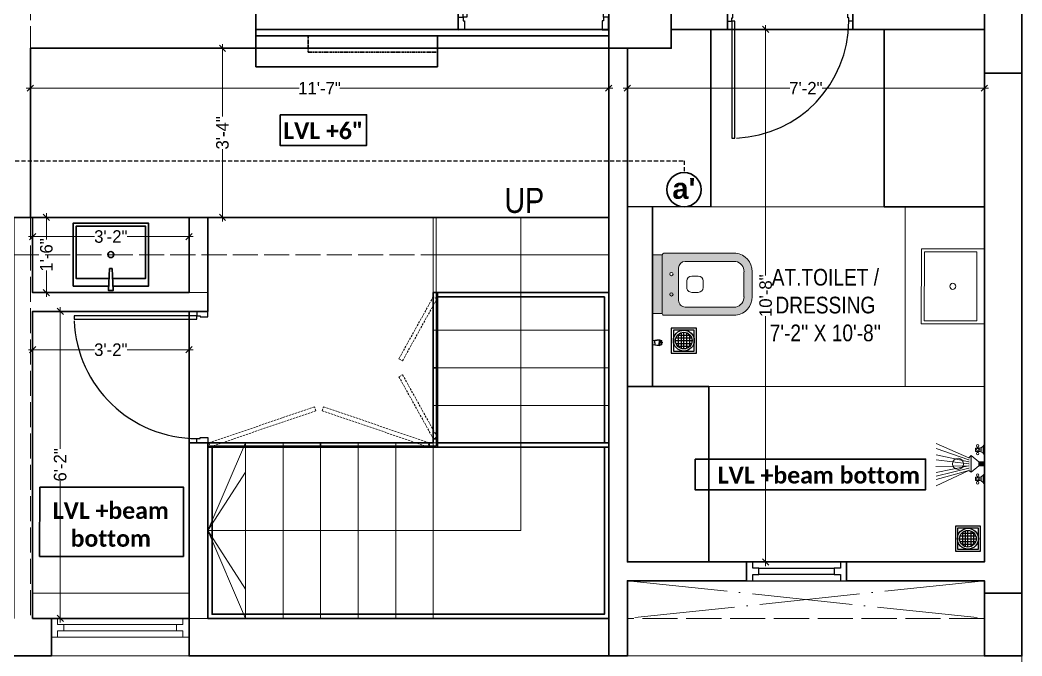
# Model space of a CAD drawing. Header units: millimetres. Extents: x 35877 to 3066687, y -650199 to -40525.
# Drawn here: x 148435.9 to 148675.9, y -180544.6 to -180392.4 of the extents above; entities that cross this region are included whole.
import ezdxf

# ---------------------------------------------------------------- set-up
doc = ezdxf.new("R2010")
doc.units = ezdxf.units.MM
doc.header["$MEASUREMENT"] = 0
doc.header["$PDMODE"] = 35
for name, pattern in [('00 . GROUND FLOOR$0$DASHED', [0.75, 0.5, -0.25]), ('ACAD_ISO02W100', [15, 12, -3]), ('ACAD_ISO04W100', [30, 24, -3, 0, -3]), ('DASHED', [0.75, 0.5, -0.25]), ('DASHED2', [0.375, 0.25, -0.125]), ('DASHEDX2', [1.5, 1, -0.5])]:
    doc.linetypes.add(name, pattern=pattern)
doc.layers.get('Defpoints').update_dxf_attribs({"color": 220})
for name, color, linetype in [('AR DOOR', 40, 'Continuous'), ('AR ELE-5', 134, 'Continuous'), ('GROUND FLOOR  ( Text )', 251, 'Continuous'), ('Labels and Texts', 8, 'Continuous'), ('SANIT', 232, 'Continuous'), ('WC-DET', 8, 'Continuous')]:
    doc.layers.add(name, color=color, linetype=linetype)
for name, color, linetype, lineweight in [('COLUMN', 1, 'Continuous', 30), ('DIM.', 250, 'Continuous', 13), ('FALSE CEILING', 6, 'Continuous', 30), ('FIRST FLOOR ( TEXT )', 7, 'Continuous', 9), ('FURNITURE', 32, 'Continuous', 9), ('furniture dimensions', 1, 'DASHED', 0), ('FURNITURE-1', 252, 'Continuous', 13), ('GROUND FLOOR', 7, 'Continuous', 9), ('GROUND FLOOR  ( PLINE )', 251, 'Continuous', 30), ('GROUND FLOOR ( DW_RAIL )', 7, 'Continuous', 9), ('GROUND FLOOR ( STAIR )', 251, 'Continuous', 9), ('Labelling', 1, 'Continuous', 25), ('NAME PLATE', 7, 'Continuous', 25), ('UTILITY', 48, 'Continuous', 9), ('wall', 7, 'Continuous', 30)]:
    doc.layers.add(name, color=color, linetype=linetype, lineweight=lineweight)
doc.layers.add('XX~SLAB ( PLINE )', color=251, linetype='Continuous', plot=False)
doc.styles.add('century g', font='GOTHIC.TTF')
doc.styles.add("Cn_BT_0'-0", font='swissc.ttf')
doc.styles.add('KATHA', font='swissc.ttf')
doc.styles.get("Standard").update_dxf_attribs({"font": 'arial.ttf', "height": 6})
doc.dimstyles.new('Archana', dxfattribs={"dimtxt": 2, "dimasz": 0.75, "dimexe": 0.5, "dimexo": 0.5, "dimgap": 0, "dimtad": 0, "dimzin": 0, "dimdsep": 46, "dimlunit": 4, "dimtxsty": 'century g', "dimblk": 'OBLIQUE', "dimcen": 0, "dimdle": 1, "dimclrd": 256, "dimclre": 256, "dimclrt": 256, "dimadec": 0, "dimazin": 0, "dimtfac": 1, "dimtofl": 0, "dimtmove": 1, "dimatfit": 3, "dimfxl": 1, "dimfxlon": 1, "dimtolj": 1, "dimtzin": 0, "dimlwd": -1, "dimlwe": -1, "dimarcsym": 0})

# ---------------------------------------------------------------- blocks, each defined once
blk = doc.blocks.new('*U18')
for points in [[(0, 0), (0, 1120), (-30, 1120), (-30, 0)], [(40, 0), (0, 0), (0, -30), (-10, -30), (-10, -100), (40, -100)], [(-1160, 0), (-1120, 0), (-1120, -30), (-1110, -30), (-1110, -100), (-1160, -100)]]:
    blk.add_lwpolyline(points, close=True)
at = {"layer": 'AR ELE-5', "linetype": 'ByBlock', "ltscale": 15}
blk.add_arc((1.6, -0.7), 1121.6, 92.37301, 179.96526, dxfattribs=at)
blk = doc.blocks.new('*U20')
for points in [[(0, 0), (0, 1120), (30, 1120), (30, 0)], [(-40, 0), (0, 0), (0, -30), (10, -30), (10, -100), (-40, -100)], [(1160, 0), (1120, 0), (1120, -30), (1110, -30), (1110, -100), (1160, -100)]]:
    blk.add_lwpolyline(points, close=True)
at = {"layer": 'AR ELE-5', "linetype": 'ByBlock', "ltscale": 15}
blk.add_arc((-1.6, -0.7), 1121.6, 0.03474, 87.62699, dxfattribs=at)
blk = doc.blocks.new('*U25')
for points in [[(-40, 0), (0, 0), (0, 30), (10, 30), (10, 100), (-40, 100)], [(1160, 0), (1120, 0), (1120, 30), (1110, 30), (1110, 100), (1160, 100)], [(0, 0), (0, -1120), (30, -1120), (30, 0)]]:
    blk.add_lwpolyline(points, close=True)
at = {"layer": 'AR ELE-5', "linetype": 'ByBlock', "ltscale": 15}
blk.add_arc((-1.6, 0.7), 1121.6, 272.37301, 359.96526, dxfattribs=at)
blk = doc.blocks.new('A$C07311617')
at = {"layer": 'UTILITY'}
h = blk.add_hatch(color=7, dxfattribs=at)
h.paths.add_polyline_path([(-3.13, 2.02), (-3.13, 0), (-3.74, 0), (-3.74, 0.46), (-3.74, 1.42)])
h.paths.add_polyline_path([(-3.13, 0), (-3.13, -0.46), (-3.13, -2.02), (-3.74, -1.59), (-3.74, -0.46), (-3.74, 0)])
h = blk.add_hatch(color=7, dxfattribs=at)
h.paths.add_polyline_path([(0, 0.46), (0, 0), (-1.35, 0), (-1.35, 0.46)])
h.paths.add_polyline_path([(0, 0), (0, -0.46), (-1.35, -0.46), (-1.35, 0)])
at = {"layer": 'UTILITY', "color": 7}
for p, q in [((-3.74, 1.42), (-11.52, 4.9)), ((-3.74, 0.94), (-11.52, 3.66)), ((-1.74, 3.79), (-1.74, 4.05)), ((-1.74, 2.99), (-1.74, 2.72)), ((-1.47, 3.79), (-1.47, 4.05)), ((-1.47, 2.99), (-1.47, 2.72)), ((-0.8, 3.9), (-0.8, 2.88)), ((-0.27, 2.44), (-0.27, 4.33)), ((-3.74, 0.46), (-11.52, 2.15)), ((-3.74, 0), (-11.52, 0.93)), ((-3.13, 2.02), (-3.74, 1.42)), ((-3.13, -0.46), (-3.13, 2.02)), ((-1.35, 0.46), (-3.13, 2.02)), ((-3.13, 0.46), (-3.13, 1.42)), ((-1.35, -0.46), (-1.35, 0.46)), ((-1.35, 0.46), (0, 0.46)), ((0, -0.46), (0, 0.46)), ((-3.74, -0.46), (-11.62, -0.61)), ((-3.74, -0.46), (-11.57, -2.09)), ((-3.74, -1.03), (-11.52, -2.96)), ((-3.74, -1.59), (-11.52, -5.3)), ((-3.74, -1.59), (-11.52, -3.73)), ((-3.74, -1.59), (-3.13, -2.02)), ((-3.13, -0.46), (-3.13, -2.02)), ((-1.35, -0.46), (-3.13, -2.02)), ((-1.35, -0.46), (0, -0.46)), ((-1.74, -3.22), (-1.74, -2.95)), ((-1.74, -4.02), (-1.74, -4.29)), ((-1.47, -3.22), (-1.47, -2.95)), ((-1.47, -4.02), (-1.47, -4.29)), ((-0.8, -4.13), (-0.8, -3.11)), ((-0.27, -2.68), (-0.27, -4.56))]:
    blk.add_line(p, q, dxfattribs=at)
for points in [[(-1.07, 2.99), (-2.14, 2.99), (-2.14, 3.79), (-1.07, 3.79)], [(-1.07, -3.22), (-2.14, -3.22), (-2.14, -4.02), (-1.07, -4.02)]]:
    blk.add_lwpolyline(points, close=True, dxfattribs=at)
for points in [[(-1.35, 0.46), (-3.13, 2.02)], [(-3.13, -2.02), (-1.35, -0.46)]]:
    blk.add_lwpolyline(points, dxfattribs=at)
for centre, radius in [((-1.6, 4.32), 0.298), ((-1.6, 3.39), 0.298), ((-1.6, 2.45), 0.298), ((-6.31, 0), 1.33), ((-1.6, -2.69), 0.298), ((-1.6, -3.62), 0.298), ((-1.6, -4.55), 0.298)]:
    blk.add_circle(centre, radius, dxfattribs=at)
for centre, start, end in [((-1.47, 5.26), 285.2551, 344.7449), ((-1.47, 1.52), 15.2551, 74.7449), ((-1.47, -1.75), 285.2551, 344.7449), ((-1.47, -5.49), 15.2551, 74.7449)]:
    blk.add_arc(centre, 1.52, start, end, dxfattribs=at)
blk = doc.blocks.new('NAHNYsquare')
at = {"color": 253}
for p, q in [((4.89, -2.32), (1.11, -2.32)), ((4.49, -1.65), (1.51, -1.65)), ((1.67, -4.48), (1.67, -1.49)), ((2.33, -4.87), (2.33, -1.1)), ((3, -0.99), (3, -4.99)), ((3.67, -4.87), (3.67, -1.1)), ((4.33, -4.48), (4.33, -1.49)), ((5, -2.99), (1, -2.99)), ((4.89, -3.65), (1.11, -3.65)), ((4.49, -4.32), (1.51, -4.32))]:
    blk.add_line(p, q, dxfattribs=at)
for points in [[(0, -5.99), (6, -5.99), (6, 0.01), (0, 0.01)], [(0.5, -5.49), (5.5, -5.49), (5.5, -0.49), (0.5, -0.49)]]:
    blk.add_lwpolyline(points, close=True)
for radius in [2.5, 2]:
    blk.add_circle((3, -2.99), radius)
blk = doc.blocks.new('A$C3EC62B37')
at = {"layer": 'FURNITURE', "lineweight": 30, "ltscale": 0.25, "true_color": 0xffffff}
h = blk.add_hatch(color=7, dxfattribs=at)
h.dxf.hatch_style = 1
h.paths.add_polyline_path([(-12.22, 0), (-12.22, 2.35), (-26.26, 2.35), (-26.26, 0)])
h.paths.add_polyline_path([(-26.26, 2.35), (-12.22, 2.35, 0.414214), (-11.83, 2.74), (-11.83, 19.96, 0.388639), (-16.24, 23.87), (-22.38, 23.87, 0.379499), (-26.65, 19.96), (-26.65, 2.74, 0.414214)])
h.paths.add_polyline_path([(-15.35, 6.26), (-23.13, 6.26, -0.414214), (-24.7, 7.83), (-24.7, 19.96, -0.349567), (-22.37, 21.91), (-16.24, 21.91, -0.364948), (-13.78, 19.96), (-13.78, 7.83, -0.414214)], flags=16)
h.paths.add_polyline_path([(-18.46, 8.22), (-20.02, 8.22, -0.414214), (-21.2, 9.39), (-21.2, 10.96, -0.414214), (-20.02, 12.13), (-18.46, 12.13, -0.414214), (-17.28, 10.96), (-17.28, 9.39, -0.414214)], flags=0)
h.paths.add_polyline_path([(-22.06, 4.53, -1), (-21.27, 4.53, -1)], flags=16)
at = {"layer": 'FURNITURE', "color": 0, "linetype": 'ByBlock', "lineweight": -2}
for p, q in [((-22.24, 23.87), (-16.24, 23.87)), ((-22.24, 21.91), (-16.24, 21.91)), ((-26.65, 2.74), (-26.65, 19.96)), ((-24.7, 7.83), (-24.7, 19.96)), ((-13.78, 7.83), (-13.78, 19.96)), ((-11.83, 2.74), (-11.83, 19.96)), ((-20.02, 12.13), (-18.46, 12.13)), ((-21.2, 9.39), (-21.2, 10.96)), ((-17.28, 9.39), (-17.28, 10.96)), ((-20.02, 8.22), (-18.46, 8.22)), ((-23.13, 6.26), (-15.35, 6.26)), ((-26.26, 2.35), (-12.22, 2.35)), ((-26.26, 2.35), (-26.26, 0)), ((-26.26, 0), (-12.22, 0)), ((-26.26, 0), (-12.22, 0)), ((-12.22, 2.35), (-12.22, 0))]:
    blk.add_line(p, q, dxfattribs=at)
for centre in [(-21.66, 4.53), (-16.81, 4.53)]:
    blk.add_circle(centre, 0.391, dxfattribs=at)
for centre, radius, start, end in [((-22.31, 19.5), 4.37, 89.0873, 174.0395), ((-22.31, 19.48), 2.44, 88.437, 168.6348), ((-16.17, 19.5), 4.37, 5.9605, 90.9127), ((-16.17, 19.48), 2.44, 11.3652, 91.563), ((-20.02, 10.96), 1.17, 90, 180), ((-18.46, 10.96), 1.17, 0, 90), ((-23.13, 7.83), 1.57, 180, 270), ((-20.02, 9.39), 1.17, 180, 270), ((-18.46, 9.39), 1.17, 270, 0), ((-15.35, 7.83), 1.57, 270, 0), ((-26.26, 2.74), 0.391, 180, 270), ((-12.22, 2.74), 0.391, 270, 0)]:
    blk.add_arc(centre, radius, start, end, dxfattribs=at)
blk = doc.blocks.new('A$C775F2B7C')
at = {"layer": 'WC-DET', "color": 7}
for points in [[(0.0199, 0.0758), (0.0069, 0.0758, 0.150223), (0, 0.0598), (0, 0.0369), (0.0069, 0.004, 0.333354), (0.0114, 0), (0.0248, 0), (0.0382, 0, 0.333354), (0.0427, 0.004), (0.0496, 0.0369), (0.0496, 0.0598, 0.150223), (0.0427, 0.0758), (0.0297, 0.0758)], [(0.025, 0.0202), (0.0118, 0.0202, -0.354974), (0.0072, 0.0233), (0, 0.0572)], [(0.0199, 0.0758), (0.0199, 0.0819, -0.414214), (0.0206, 0.0826), (0.0248, 0.0826)], [(0.0248, 0.0758), (0.0199, 0.0758, 0.150223)], [(0.0246, 0.0202), (0.0378, 0.0202, 0.354974), (0.0423, 0.0233), (0.0496, 0.0572)], [(0.0297, 0.0758), (0.0297, 0.0819, 0.414214), (0.0289, 0.0826), (0.0248, 0.0826)]]:
    blk.add_lwpolyline(points, format="xyb", dxfattribs=at)
at = {"layer": 'WC-DET'}
for points in [[(0, 0.0575), (0.0248, 0.0575)], [(0.0005, 0.0627), (0.0248, 0.0627)], [(0.0011, 0.0651), (0.0248, 0.0651)], [(0.0485, 0.0651), (0.0248, 0.0651)], [(0.0491, 0.0627), (0.0248, 0.0627)], [(0.0496, 0.0575), (0.0248, 0.0575)]]:
    blk.add_lwpolyline(points, dxfattribs=at)
at = {"layer": 'WC-DET', "color": 7}
blk.add_lwpolyline([(0.0297, 0.0758), (0.0248, 0.0758)], dxfattribs=at)
blk = doc.blocks.new('_Oblique')
at = {"layer": 'wall', "color": 0, "lineweight": -2}
blk.add_line((-0.5, -0.5), (0.5, 0.5), dxfattribs=at)
blk = doc.blocks.new('*D930')
at = {"layer": 'Defpoints', "color": 0, "linetype": 'Continuous', "lineweight": 0, "transparency": 16777216}
for p in [(148485.7, -180399.15), (148484.43, -180439.65), (148484.43, -180439.65)]:
    blk.add_point(p, dxfattribs=at)
at = {"layer": 'furniture dimensions', "color": 5, "linetype": 'Continuous', "transparency": 16777216}
for p, q in [((148484.43, -180398.15), (148484.43, -180415.45)), ((148484.43, -180440.65), (148484.43, -180423.34)), ((148484.43, -180439.65), (148484.93, -180439.65))]:
    blk.add_line(p, q, dxfattribs=at)
at = {"layer": 'furniture dimensions', "color": 5, "linetype": 'ByBlock', "transparency": 16777216}
blk.add_line((148485.2, -180399.15), (148483.93, -180399.15), dxfattribs=at)
at = {"layer": 'furniture dimensions', "color": 5, "linetype": 'Continuous', "transparency": 16777216, "xscale": 1.5, "yscale": 1.5, "zscale": 1.5}
for p, rotation in [((148484.43, -180399.15), 90), ((148484.43, -180439.65), 270)]:
    blk.add_blockref('_Oblique', p, dxfattribs=dict(at, rotation=rotation))
at = {"layer": 'furniture dimensions', "linetype": 'Continuous', "lineweight": 0, "transparency": 16777216, "insert": (148484.43, -180419.4), "char_height": 3, "attachment_point": 5, "rotation": 90, "style": 'century g'}
blk.add_mtext('\\A1;3\'-4"', dxfattribs=at)
blk = doc.blocks.new('*D931')
at = {"layer": 'Defpoints', "color": 0, "linetype": 'Continuous', "lineweight": 0, "transparency": 16777216}
for p in [(148576.93, -180408.71), (148438.43, -180414), (148576.93, -180419.4)]:
    blk.add_point(p, dxfattribs=at)
at = {"layer": 'furniture dimensions', "color": 5, "linetype": 'Continuous', "transparency": 16777216}
for p, q in [((148437.43, -180408.71), (148502.81, -180408.71)), ((148577.93, -180408.71), (148512.56, -180408.71)), ((148576.93, -180412.71), (148576.93, -180408.21))]:
    blk.add_line(p, q, dxfattribs=at)
at = {"layer": 'furniture dimensions', "color": 5, "linetype": 'ByBlock', "transparency": 16777216}
blk.add_line((148438.43, -180412.71), (148438.43, -180408.21), dxfattribs=at)
at = {"layer": 'furniture dimensions', "color": 5, "linetype": 'Continuous', "transparency": 16777216, "xscale": 1.5, "yscale": 1.5, "zscale": 1.5, "rotation": 180}
blk.add_blockref('_Oblique', (148438.43, -180408.71), dxfattribs=at)
at = {"layer": 'furniture dimensions', "color": 5, "linetype": 'Continuous', "transparency": 16777216, "xscale": 1.5, "yscale": 1.5, "zscale": 1.5}
blk.add_blockref('_Oblique', (148576.93, -180408.71), dxfattribs=at)
at = {"layer": 'furniture dimensions', "linetype": 'Continuous', "lineweight": 0, "transparency": 16777216, "insert": (148507.68, -180408.71), "char_height": 3, "attachment_point": 5, "style": 'century g'}
blk.add_mtext('\\A1;11\'-7"', dxfattribs=at)
blk = doc.blocks.new('*D932')
at = {"layer": 'Defpoints', "color": 0, "linetype": 'Continuous', "lineweight": 0, "transparency": 16777216}
for p in [(148441.43, -180439.65), (148441.43, -180457.65), (148442.24, -180457.65)]:
    blk.add_point(p, dxfattribs=at)
at = {"layer": 'furniture dimensions', "color": 5, "linetype": 'Continuous', "transparency": 16777216}
for p, q in [((148442.24, -180438.65), (148442.24, -180444.92)), ((148442.24, -180458.65), (148442.24, -180452.37)), ((148441.93, -180457.65), (148442.74, -180457.65))]:
    blk.add_line(p, q, dxfattribs=at)
at = {"layer": 'furniture dimensions', "color": 5, "linetype": 'ByBlock', "transparency": 16777216}
blk.add_line((148441.93, -180439.65), (148442.74, -180439.65), dxfattribs=at)
at = {"layer": 'furniture dimensions', "color": 5, "linetype": 'Continuous', "transparency": 16777216, "xscale": 1.5, "yscale": 1.5, "zscale": 1.5}
for p, rotation in [((148442.24, -180439.65), 90), ((148442.24, -180457.65), 270)]:
    blk.add_blockref('_Oblique', p, dxfattribs=dict(at, rotation=rotation))
at = {"layer": 'furniture dimensions', "linetype": 'Continuous', "lineweight": 0, "transparency": 16777216, "insert": (148442.24, -180448.65), "char_height": 3, "attachment_point": 5, "rotation": 90, "style": 'century g'}
blk.add_mtext('\\A1;1\'-6"', dxfattribs=at)
blk = doc.blocks.new('*D933')
at = {"layer": 'Defpoints', "color": 0, "linetype": 'Continuous', "lineweight": 0, "transparency": 16777216}
for p in [(148438.93, -180444.24), (148476.43, -180444.24), (148476.43, -180444.24)]:
    blk.add_point(p, dxfattribs=at)
at = {"layer": 'furniture dimensions', "color": 5, "linetype": 'ByBlock', "transparency": 16777216}
blk.add_line((148438.93, -180444.24), (148438.93, -180443.74), dxfattribs=at)
at = {"layer": 'furniture dimensions', "color": 5, "linetype": 'Continuous', "transparency": 16777216}
for p, q in [((148476.43, -180444.24), (148476.43, -180443.74)), ((148437.93, -180444.24), (148453.74, -180444.24)), ((148477.43, -180444.24), (148461.63, -180444.24))]:
    blk.add_line(p, q, dxfattribs=at)
at = {"layer": 'furniture dimensions', "color": 5, "linetype": 'Continuous', "transparency": 16777216, "xscale": 1.5, "yscale": 1.5, "zscale": 1.5, "rotation": 180}
blk.add_blockref('_Oblique', (148438.93, -180444.24), dxfattribs=at)
at = {"layer": 'furniture dimensions', "color": 5, "linetype": 'Continuous', "transparency": 16777216, "xscale": 1.5, "yscale": 1.5, "zscale": 1.5}
blk.add_blockref('_Oblique', (148476.43, -180444.24), dxfattribs=at)
at = {"layer": 'furniture dimensions', "linetype": 'Continuous', "lineweight": 0, "transparency": 16777216, "insert": (148457.68, -180444.24), "char_height": 3, "attachment_point": 5, "style": 'century g'}
blk.add_mtext('\\A1;3\'-2"', dxfattribs=at)
blk = doc.blocks.new('*D937')
at = {"layer": 'Defpoints', "color": 0, "linetype": 'Continuous', "lineweight": 0, "transparency": 16777216}
for p in [(148618.92, -180394.65), (148614.54, -180522.15), (148618.92, -180522.15)]:
    blk.add_point(p, dxfattribs=at)
at = {"layer": 'furniture dimensions', "color": 5, "linetype": 'ByBlock', "transparency": 16777216}
blk.add_line((148618.42, -180394.65), (148614.04, -180394.65), dxfattribs=at)
at = {"layer": 'furniture dimensions', "color": 5, "linetype": 'Continuous', "transparency": 16777216}
for p, q in [((148614.54, -180393.65), (148614.54, -180453.52)), ((148614.54, -180523.15), (148614.54, -180463.27)), ((148618.42, -180522.15), (148614.04, -180522.15))]:
    blk.add_line(p, q, dxfattribs=at)
at = {"layer": 'furniture dimensions', "color": 5, "linetype": 'Continuous', "transparency": 16777216, "xscale": 1.5, "yscale": 1.5, "zscale": 1.5}
for p, rotation in [((148614.54, -180394.65), 90), ((148614.54, -180522.15), 270)]:
    blk.add_blockref('_Oblique', p, dxfattribs=dict(at, rotation=rotation))
at = {"layer": 'furniture dimensions', "linetype": 'Continuous', "lineweight": 0, "transparency": 16777216, "insert": (148614.54, -180458.4), "char_height": 3, "attachment_point": 5, "rotation": 90, "style": 'century g'}
blk.add_mtext('\\A1;10\'-8"', dxfattribs=at)
blk = doc.blocks.new('*D938')
at = {"layer": 'Defpoints', "color": 0, "linetype": 'Continuous', "lineweight": 0, "transparency": 16777216}
for p in [(148666.93, -180408.71), (148581.43, -180418.15), (148666.93, -180422.74)]:
    blk.add_point(p, dxfattribs=at)
at = {"layer": 'furniture dimensions', "color": 5, "linetype": 'Continuous', "transparency": 16777216}
for p, q in [((148580.43, -180408.71), (148620.32, -180408.71)), ((148667.93, -180408.71), (148628.05, -180408.71)), ((148666.93, -180412.71), (148666.93, -180408.21))]:
    blk.add_line(p, q, dxfattribs=at)
at = {"layer": 'furniture dimensions', "color": 5, "linetype": 'ByBlock', "transparency": 16777216}
blk.add_line((148581.43, -180412.71), (148581.43, -180408.21), dxfattribs=at)
at = {"layer": 'furniture dimensions', "color": 5, "linetype": 'Continuous', "transparency": 16777216, "xscale": 1.5, "yscale": 1.5, "zscale": 1.5, "rotation": 180}
blk.add_blockref('_Oblique', (148581.43, -180408.71), dxfattribs=at)
at = {"layer": 'furniture dimensions', "color": 5, "linetype": 'Continuous', "transparency": 16777216, "xscale": 1.5, "yscale": 1.5, "zscale": 1.5}
blk.add_blockref('_Oblique', (148666.93, -180408.71), dxfattribs=at)
at = {"layer": 'furniture dimensions', "linetype": 'Continuous', "lineweight": 0, "transparency": 16777216, "insert": (148624.18, -180408.71), "char_height": 3, "attachment_point": 5, "style": 'century g'}
blk.add_mtext('\\A1;7\'-2"', dxfattribs=at)
blk = doc.blocks.new('*D1002')
at = {"layer": 'Defpoints', "color": 0, "linetype": 'Continuous', "lineweight": 0, "transparency": 16777216}
for p in [(148444.72, -180462.15), (148444.72, -180535.65), (148445.56, -180535.65)]:
    blk.add_point(p, dxfattribs=at)
at = {"layer": 'furniture dimensions', "color": 5, "linetype": 'ByBlock', "transparency": 16777216}
blk.add_line((148445.22, -180462.15), (148446.06, -180462.15), dxfattribs=at)
at = {"layer": 'furniture dimensions', "color": 5, "linetype": 'Continuous', "transparency": 16777216}
for p, q in [((148445.56, -180461.15), (148445.56, -180495.02)), ((148445.56, -180536.65), (148445.56, -180502.77)), ((148445.22, -180535.65), (148446.06, -180535.65))]:
    blk.add_line(p, q, dxfattribs=at)
at = {"layer": 'furniture dimensions', "color": 5, "linetype": 'Continuous', "transparency": 16777216, "xscale": 1.5, "yscale": 1.5, "zscale": 1.5}
for p, rotation in [((148445.56, -180462.15), 90), ((148445.56, -180535.65), 270)]:
    blk.add_blockref('_Oblique', p, dxfattribs=dict(at, rotation=rotation))
at = {"layer": 'furniture dimensions', "linetype": 'Continuous', "lineweight": 0, "transparency": 16777216, "insert": (148445.56, -180498.9), "char_height": 3, "attachment_point": 5, "rotation": 90, "style": 'century g'}
blk.add_mtext('\\A1;6\'-2"', dxfattribs=at)
blk = doc.blocks.new('*D1003')
at = {"layer": 'Defpoints', "color": 0, "linetype": 'Continuous', "lineweight": 0, "transparency": 16777216}
for p in [(148438.93, -180471.34), (148476.43, -180471.34), (148476.43, -180471.34)]:
    blk.add_point(p, dxfattribs=at)
at = {"layer": 'furniture dimensions', "color": 5, "linetype": 'Continuous', "transparency": 16777216}
for p, q in [((148437.93, -180471.34), (148453.74, -180471.34)), ((148477.43, -180471.34), (148461.63, -180471.34)), ((148476.43, -180471.34), (148476.43, -180470.84))]:
    blk.add_line(p, q, dxfattribs=at)
at = {"layer": 'furniture dimensions', "color": 5, "linetype": 'ByBlock', "transparency": 16777216}
blk.add_line((148438.93, -180471.34), (148438.93, -180470.84), dxfattribs=at)
at = {"layer": 'furniture dimensions', "color": 5, "linetype": 'Continuous', "transparency": 16777216, "xscale": 1.5, "yscale": 1.5, "zscale": 1.5, "rotation": 180}
blk.add_blockref('_Oblique', (148438.93, -180471.34), dxfattribs=at)
at = {"layer": 'furniture dimensions', "color": 5, "linetype": 'Continuous', "transparency": 16777216, "xscale": 1.5, "yscale": 1.5, "zscale": 1.5}
blk.add_blockref('_Oblique', (148476.43, -180471.34), dxfattribs=at)
at = {"layer": 'furniture dimensions', "linetype": 'Continuous', "lineweight": 0, "transparency": 16777216, "insert": (148457.68, -180471.34), "char_height": 3, "attachment_point": 5, "style": 'century g'}
blk.add_mtext('\\A1;3\'-2"', dxfattribs=at)

msp = doc.modelspace()

# ---------------------------------------------------------------- linework, layer by layer
at = {"layer": 'COLUMN', "transparency": 33554687}
for points in [[(148591.934, -180390.146), (148591.934, -180399.146), (148576.934, -180399.146), (148576.934, -180390.146)], [(148666.934, -180390.146), (148675.934, -180390.146), (148675.934, -180405.146), (148666.934, -180405.146)], [(148666.934, -180529.646), (148675.934, -180529.646), (148675.934, -180544.646), (148666.934, -180544.646)]]:
    msp.add_lwpolyline(points, close=True, dxfattribs=at)
at = {"layer": 'FALSE CEILING', "color": 1, "linetype": 'DASHEDX2', "lineweight": 25, "transparency": 33554687}
msp.add_lwpolyline([(148254.762, -180428.72), (148254.762, -180426.08), (148594.988, -180426.08), (148594.988, -180428.906)], dxfattribs=at)
at = {"layer": 'FURNITURE', "color": 9, "lineweight": 30, "true_color": 0xc7c8ca, "transparency": 33554687}
for p, q in [((148492.434, -180396.146), (148492.434, -180403.579)), ((148535.934, -180403.579), (148535.934, -180396.146)), ((148492.434, -180403.579), (148535.934, -180403.579))]:
    msp.add_line(p, q, dxfattribs=at)
at = {"layer": 'FURNITURE', "color": 9, "true_color": 0xc7c8ca, "transparency": 33554687}
msp.add_line((148647.934, -180480.146), (148647.934, -180437.144), dxfattribs=at)
at = {"layer": 'FURNITURE', "color": 9, "lineweight": 30, "ltscale": 0.4, "true_color": 0xc7c8ca, "transparency": 33554687}
for p, q in [((148534.934, -180457.646), (148535.934, -180457.646)), ((148534.934, -180493.646), (148534.934, -180457.646)), ((148535.934, -180457.646), (148535.934, -180493.646)), ((148535.934, -180457.646), (148576.934, -180457.646)), ((148535.934, -180458.646), (148575.934, -180458.646)), ((148535.934, -180475.646), (148534.934, -180475.646)), ((148507.934, -180493.646), (148480.934, -180493.646)), ((148507.934, -180494.646), (148507.934, -180493.646)), ((148507.934, -180493.646), (148534.934, -180493.646)), ((148535.934, -180493.646), (148576.934, -180493.646)), ((148534.934, -180494.646), (148480.934, -180494.646)), ((148535.934, -180494.646), (148576.934, -180494.646))]:
    msp.add_line(p, q, dxfattribs=at)
at = {"layer": 'FURNITURE', "color": 9, "lineweight": 30, "true_color": 0xc7c8ca, "transparency": 33554687}
for points in [[(148492.434, -180394.646), (148576.934, -180394.646), (148576.934, -180396.146), (148492.434, -180396.146)], [(148642.934, -180394.646), (148666.934, -180394.646), (148666.934, -180437.146), (148642.934, -180437.146)], [(148457.964, -180451.889), (148457.392, -180451.889), (148457.134, -180457.186), (148458.215, -180457.186)], [(148581.434, -180480.147), (148600.934, -180480.145), (148600.934, -180522.145), (148581.434, -180522.147)]]:
    msp.add_lwpolyline(points, close=True, dxfattribs=at)
for points in [[(148581.434, -180399.146), (148581.434, -180437.146), (148601.401, -180437.062), (148601.401, -180394.646), (148591.934, -180394.688)], [(148457.187, -180456.105), (148448.676, -180456.091), (148448.685, -180440.997), (148466.685, -180441.018), (148466.676, -180456.112), (148458.164, -180456.106)], [(148457.275, -180454.305), (148449.397, -180454.291), (148449.404, -180441.718), (148465.964, -180441.737), (148465.957, -180454.311), (148458.078, -180454.306)]]:
    msp.add_lwpolyline(points, dxfattribs=at)
at = {"layer": 'FURNITURE', "color": 9, "linetype": 'DASHED2', "lineweight": 30, "true_color": 0xc7c8ca, "transparency": 33554687}
msp.add_lwpolyline([(148504.934, -180396.146), (148535.934, -180396.146), (148535.934, -180400.062), (148504.934, -180400.062)], close=True, dxfattribs=at)
at = {"layer": 'FURNITURE', "color": 9, "true_color": 0xc7c8ca, "transparency": 33554687}
for points in [[(148666.928, -180465.153), (148651.826, -180465.145), (148651.846, -180447.145), (148666.94, -180447.153)], [(148665.129, -180464.432), (148652.546, -180464.425), (148652.566, -180447.865), (148665.139, -180447.872)]]:
    msp.add_lwpolyline(points, close=True, dxfattribs=at)
at = {"layer": 'FURNITURE', "color": 9, "lineweight": 30, "ltscale": 0.4, "true_color": 0xc7c8ca, "transparency": 33554687}
for points in [[(148575.934, -180493.646), (148575.934, -180458.646)], [(148535.934, -180493.646), (148535.934, -180494.646), (148533.934, -180494.646), (148533.934, -180493.646), (148534.934, -180493.646)], [(148534.934, -180494.646), (148535.934, -180494.646), (148535.934, -180492.646), (148534.934, -180492.646), (148534.934, -180493.646)], [(148481.934, -180494.646), (148481.934, -180534.646), (148575.934, -180534.646), (148575.934, -180494.646)]]:
    msp.add_lwpolyline(points, dxfattribs=at)
at = {"layer": 'FURNITURE', "color": 9, "lineweight": 30, "true_color": 0xc7c8ca, "transparency": 33554687}
msp.add_circle((148457.68, -180448.544), 0.72, dxfattribs=at)
at = {"layer": 'FURNITURE', "color": 9, "true_color": 0xc7c8ca, "transparency": 33554687}
msp.add_circle((148659.373, -180456.149), 0.72, dxfattribs=at)
at = {"layer": 'furniture dimensions', "color": 6, "linetype": 'Continuous', "lineweight": 30, "transparency": 33554687}
for points in [[(148438.434, -180399.146), (148576.934, -180399.146), (148576.934, -180439.646), (148438.434, -180439.646)], [(148438.934, -180439.646), (148476.434, -180439.646), (148476.434, -180457.646), (148438.934, -180457.646)], [(148438.934, -180457.646), (148476.434, -180457.646), (148476.434, -180439.646), (148438.934, -180439.646)], [(148438.934, -180462.146), (148476.434, -180462.146), (148476.434, -180535.646), (148438.934, -180535.646)]]:
    msp.add_lwpolyline(points, close=True, dxfattribs=at)
at = {"layer": 'FURNITURE-1', "color": 1, "linetype": 'ByBlock', "lineweight": 30, "transparency": 33554687}
msp.add_circle((148594.988, -180433), 4.094, dxfattribs=at)
at = {"layer": 'GROUND FLOOR', "transparency": 33554687}
for p, q in [((148675.934, -180229.036, 0.352), (148675.934, -180598.434)), ((148492.434, -180394.646), (148492.434, -180390.146)), ((148576.934, -180390.146), (148576.934, -180544.646)), ((148605.434, -180390.146), (148605.434, -180394.646)), ((148635.438, -180390.145), (148635.438, -180394.645)), ((148666.934, -180394.646), (148591.934, -180394.646)), ((148666.934, -180394.646), (148666.934, -180522.146)), ((148581.434, -180399.146), (148581.434, -180522.146)), ((148476.434, -180457.646), (148476.434, -180439.646)), ((148480.934, -180462.146), (148480.934, -180439.646)), ((148476.434, -180544.646), (148476.434, -180462.146)), ((148480.934, -180535.646), (148480.934, -180493.646)), ((148612.934, -180522.146), (148666.934, -180522.146)), ((148633.934, -180522.146), (148633.934, -180526.646)), ((148581.434, -180526.646), (148581.434, -180544.646)), ((148612.934, -180526.646), (148666.934, -180526.646)), ((148666.934, -180526.646), (148666.934, -180544.646)), ((148576.934, -180535.646), (148443.434, -180535.646)), ((148675.934, -180544.646), (148275.434, -180544.646))]:
    msp.add_line(p, q, dxfattribs=at)
at = {"layer": 'GROUND FLOOR', "color": 9, "true_color": 0xc7c8ca, "transparency": 33554687}
for p, q in [((148581.434, -180437.146), (148666.934, -180437.146)), ((148581.434, -180480.146), (148666.934, -180480.146))]:
    msp.add_line(p, q, dxfattribs=at)
at = {"layer": 'GROUND FLOOR', "color": 5, "transparency": 33554687}
msp.add_line((148480.934, -180462.146), (148438.934, -180462.146), dxfattribs=at)
at = {"layer": 'GROUND FLOOR', "color": 1, "linetype": 'ACAD_ISO04W100', "transparency": 33554687}
for p, q in [((148581.434, -180526.646), (148666.934, -180535.646)), ((148666.934, -180526.646), (148581.434, -180535.646))]:
    msp.add_line(p, q, dxfattribs=at)
at = {"layer": 'GROUND FLOOR', "linetype": 'ACAD_ISO02W100', "ltscale": 0.7, "transparency": 33554687}
msp.add_line((148666.934, -180535.646), (148581.434, -180535.646), dxfattribs=at)
at = {"layer": 'GROUND FLOOR', "color": 6, "lineweight": 30, "transparency": 33554687}
msp.add_lwpolyline([(148591.934, -180394.646), (148666.934, -180394.646), (148666.934, -180522.146), (148581.434, -180522.146), (148581.434, -180399.146)], dxfattribs=at)
at = {"layer": 'GROUND FLOOR', "transparency": 33554687}
msp.add_lwpolyline([(148534.934, -180439.646), (148534.934, -180493.646), (148480.934, -180493.646)], dxfattribs=at)
at = {"layer": 'GROUND FLOOR  ( PLINE )', "transparency": 33554687}
for p, q in [((148492.434, -180394.646), (148492.434, -180390.146)), ((148540.896, -180390.146), (148540.896, -180394.713)), ((148492.434, -180394.646), (148540.896, -180394.713))]:
    msp.add_line(p, q, dxfattribs=at)
at = {"layer": 'GROUND FLOOR  ( PLINE )', "lineweight": 0, "transparency": 33554687}
msp.add_line((148476.434, -180529.646), (148438.934, -180529.646), dxfattribs=at)
at = {"layer": 'GROUND FLOOR  ( PLINE )', "transparency": 33554687}
for points in [[(148675.934, -180252.146), (148630.934, -180252.146), (148630.934, -180261.146), (148671.434, -180261.146), (148671.434, -180390.146), (148635.438, -180390.145), (148635.438, -180394.645), (148666.934, -180394.646), (148666.934, -180522.146), (148633.934, -180522.146), (148633.934, -180526.646), (148666.934, -180526.646), (148666.934, -180544.646), (148675.934, -180544.646)], [(148576.934, -180535.646), (148480.934, -180535.646), (148480.934, -180493.646), (148476.434, -180493.646), (148476.434, -180544.646), (148576.934, -180544.646)]]:
    msp.add_lwpolyline(points, close=True, dxfattribs=at)
for points in [[(148581.434, -180522.146), (148609.929, -180522.146), (148609.929, -180526.646), (148581.434, -180526.646), (148581.434, -180544.646), (148576.934, -180544.646), (148576.934, -180390.146), (148605.434, -180390.146), (148605.434, -180394.646), (148591.934, -180394.646)], [(148581.434, -180399.146), (148581.434, -180522.146)], [(148438.934, -180535.646), (148438.934, -180462.146), (148480.934, -180462.146), (148480.934, -180439.646), (148476.434, -180439.646), (148476.434, -180457.646), (148438.934, -180457.646), (148438.934, -180439.646), (148434.434, -180439.646), (148434.434, -180535.646), (148407.434, -180535.646), (148407.434, -180544.646), (148438.934, -180544.646)], [(148438.934, -180544.646), (148438.934, -180544.646), (148443.434, -180544.646), (148443.434, -180535.646), (148438.934, -180535.646)]]:
    msp.add_lwpolyline(points, dxfattribs=at)
at = {"layer": 'GROUND FLOOR  ( PLINE )', "color": 9, "true_color": 0xc7c8ca, "transparency": 33554687}
for points in [[(148587.434, -180437.146), (148587.434, -180475.154)], [(148587.434, -180442.146), (148587.434, -180480.146)]]:
    msp.add_lwpolyline(points, dxfattribs=at)
at = {"layer": 'GROUND FLOOR ( DW_RAIL )', "transparency": 33554687}
msp.add_lwpolyline([(148476.434, -180535.646), (148474.934, -180535.646), (148474.934, -180537.146), (148473.434, -180537.146), (148473.434, -180538.646), (148446.434, -180538.646), (148446.434, -180537.146), (148444.934, -180537.146), (148444.934, -180535.646), (148443.434, -180535.646), (148443.434, -180540.146), (148444.934, -180540.146), (148444.934, -180538.646), (148446.434, -180538.646), (148446.434, -180537.146), (148473.434, -180537.146), (148473.434, -180538.646), (148474.934, -180538.646), (148474.934, -180540.146), (148476.434, -180540.146), (148476.434, -180535.646), (148443.434, -180535.646), (148443.434, -180540.146), (148476.434, -180540.146)], close=True, dxfattribs=at)
at = {"layer": 'GROUND FLOOR ( STAIR )', "transparency": 33554687}
for p, q in [((148576.934, -180439.646), (148534.934, -180439.646)), ((148534.934, -180439.646), (148534.934, -180535.646)), ((148576.934, -180448.646), (148534.934, -180448.646)), ((148576.934, -180457.646), (148534.934, -180457.646)), ((148576.934, -180466.646), (148534.934, -180466.646)), ((148576.934, -180475.646), (148534.934, -180475.646)), ((148576.934, -180484.646), (148534.934, -180484.646)), ((148576.934, -180493.646), (148480.934, -180493.646)), ((148489.934, -180493.646), (148489.934, -180535.646)), ((148498.934, -180493.646), (148498.934, -180535.646)), ((148507.934, -180493.646), (148507.934, -180535.646)), ((148516.934, -180493.646), (148516.934, -180535.646)), ((148525.934, -180493.646), (148525.934, -180535.646))]:
    msp.add_line(p, q, dxfattribs=at)
at = {"layer": 'GROUND FLOOR ( STAIR )', "color": 5, "linetype": 'ACAD_ISO02W100', "ltscale": 0.7, "transparency": 33554687}
msp.add_line((148480.934, -180457.646), (148438.934, -180457.646), dxfattribs=at)
at = {"layer": 'GROUND FLOOR ( STAIR )', "color": 9, "linetype": 'DASHEDX2', "true_color": 0xc7c8ca, "transparency": 33554687}
for p, q in [((148576.934, -180457.646), (148534.934, -180457.646)), ((148576.934, -180493.646), (148480.934, -180493.646))]:
    msp.add_line(p, q, dxfattribs=at)
at = {"layer": 'GROUND FLOOR ( STAIR )', "transparency": 33554687}
msp.add_lwpolyline([(148480.934, -180514.646), (148489.934, -180493.646), (148489.934, -180500.646), (148480.934, -180514.646), (148489.934, -180535.646), (148489.934, -180528.646), (148480.934, -180514.646), (148555.934, -180514.646), (148555.934, -180439.646)], dxfattribs=at)
msp.add_lwpolyline([(148480.934, -180493.646), (148534.934, -180493.646), (148534.934, -180439.646), (148535.634, -180439.646), (148535.634, -180494.346), (148480.934, -180494.346)], close=True, dxfattribs=at)
at = {"layer": 'GROUND FLOOR ( STAIR )', "color": 9, "linetype": '00 . GROUND FLOOR$0$DASHED', "lineweight": 5, "true_color": 0xc7c8ca, "transparency": 33554687}
for points in [[(148535.808, -180459.132), (148534.934, -180458.646), (148526.676, -180473.505), (148527.55, -180473.991)], [(148535.808, -180492.16), (148534.934, -180492.646), (148526.676, -180477.787), (148527.55, -180477.301)], [(148481.509, -180494.592), (148506.814, -180485.919), (148506.489, -180484.973), (148481.184, -180493.646)], [(148533.61, -180494.592), (148508.305, -180485.919), (148508.629, -180484.973), (148533.934, -180493.646)]]:
    msp.add_lwpolyline(points, close=True, dxfattribs=at)
at = {"layer": 'Labelling', "color": 251, "linetype": 'ACAD_ISO02W100', "lineweight": 0, "ltscale": 0.5, "true_color": 0x636466, "transparency": 33554687}
for p, q in [((148438.434, -180534.895), (148438.434, -180261.146)), ((148438.434, -180399.146), (148576.934, -180399.146)), ((148438.934, -180439.646), (148576.934, -180439.646)), ((148434.434, -180448.646), (148576.934, -180448.646))]:
    msp.add_line(p, q, dxfattribs=at)
at = {"layer": 'Labels and Texts', "color": 1, "lineweight": 30, "ltscale": 0.3, "transparency": 33554687}
for points in [[(148498.211, -180415.076), (148518.934, -180415.076), (148518.934, -180422.423), (148498.211, -180422.423)], [(148597.629, -180497.526), (148652.849, -180497.526), (148652.849, -180504.873), (148597.629, -180504.873)], [(148440.651, -180504.256), (148475.112, -180504.256), (148475.073, -180520.83), (148440.612, -180520.83)]]:
    msp.add_lwpolyline(points, close=True, dxfattribs=at)
at = {"layer": 'XX~SLAB ( PLINE )', "transparency": 33554687}
msp.add_lwpolyline([(148633.929, -180522.146), (148632.429, -180522.146), (148632.429, -180523.646), (148630.929, -180523.646), (148630.929, -180525.146), (148612.929, -180525.146), (148612.929, -180523.646), (148611.429, -180523.646), (148611.429, -180522.146), (148609.929, -180522.146), (148609.929, -180526.646), (148611.429, -180526.646), (148611.429, -180525.146), (148612.929, -180525.146), (148612.929, -180523.646), (148630.929, -180523.646), (148630.929, -180525.146), (148632.429, -180525.146), (148632.429, -180526.646), (148633.929, -180526.646), (148633.929, -180522.146), (148609.929, -180522.146), (148609.929, -180526.646), (148633.929, -180526.646)], close=True, dxfattribs=at)

# ---------------------------------------------------------------- block references
at = {"layer": 'AR DOOR', "linetype": 'ByBlock', "lineweight": -2, "transparency": 33554687, "extrusion": (0, 0, -1)}
for name, p, xscale, yscale, zscale in [('*U20', (-148542.096, -180391.713), -0.02999999999997555, 0.02999999999997555, -0.02999999999997555), ('*U25', (-148606.434, -180392.645), -0.02500332000264408, 0.02500332000264408, -0.02500332000264408)]:
    msp.add_blockref(name, p, dxfattribs=dict(at, xscale=xscale, yscale=yscale, zscale=zscale))
at = {"layer": 'AR DOOR', "linetype": 'ByBlock', "lineweight": -2, "transparency": 33554687, "extrusion": (0, 0, -1), "xscale": -0.02624999999989069, "yscale": 0.02624999999989069, "zscale": -0.02624999999989069, "rotation": 270}
msp.add_blockref('*U18', (-148478.309, -180463.196), dxfattribs=at)
at = {"layer": 'FURNITURE', "color": 9, "true_color": 0xc7c8ca, "transparency": 33554687, "rotation": 270}
msp.add_blockref('A$C3EC62B37', (148587.434, -180474.885), dxfattribs=at)
at = {"layer": 'FURNITURE', "lineweight": 18, "transparency": 33554687, "rotation": 0.03312803684924393}
msp.add_blockref('A$C07311617', (148666.934, -180498.648), dxfattribs=at)
at = {"layer": 'SANIT', "color": 9, "linetype": 'ByBlock', "true_color": 0xc7c8ca, "transparency": 33554687, "rotation": 180}
msp.add_blockref('NAHNYsquare', (148597.934, -180472.132), dxfattribs=at)
at = {"layer": 'SANIT', "linetype": 'ByBlock', "transparency": 33554687, "rotation": 180}
msp.add_blockref('NAHNYsquare', (148665.987, -180519.563), dxfattribs=at)
at = {"layer": 'WC-DET', "color": 9, "true_color": 0xc7c8ca, "transparency": 33554687, "xscale": -27.91359444021024, "yscale": 27.91359444021024, "zscale": 27.91359444021024, "rotation": 270}
msp.add_blockref('A$C775F2B7C', (148587.434, -180470.338), dxfattribs=at)

# ---------------------------------------------------------------- texts
at = {"layer": 'DIM.', "color": 1, "transparency": 33554687, "insert": (148597.735, -180435.276), "char_height": 5, "attachment_point": 9}
msp.add_mtext_dynamic_manual_height_columns("{\\fArial|b1|i0|c0|p34;a'}", width=81.87572, gutter_width=1.128, heights=[0], dxfattribs=at)
at = {"layer": 'FIRST FLOOR ( TEXT )', "transparency": 33554687, "insert": (148628.841, -180460.662), "char_height": 4, "attachment_point": 5, "style": 'KATHA'}
msp.add_mtext("AT.TOILET /\\PDRESSING\\P7'-2'' X 10'-8''", dxfattribs=at)
at = {"layer": 'GROUND FLOOR  ( Text )', "transparency": 33554687, "insert": (148556.723, -180435.62), "char_height": 6, "attachment_point": 5, "style": "Cn_BT_0'-0"}
msp.add_mtext('UP', dxfattribs=at)
at = {"layer": 'NAME PLATE', "color": 251, "true_color": 0x636466, "transparency": 33554687, "char_height": 4, "attachment_point": 5, "style": 'century g'}
for s, insert in [('{\\fCalibri|b1|i0|c0|p34;\\C256;\\c0;LVL +6"}', (148508.556, -180418.931, 0.06)), ('{\\fCalibri|b1|i0|c0|p34;\\C256;\\c0;LVL +beam bottom}', (148627.281, -180501.381, 0.06)), ('{\\fCalibri|b1|i0|c0|p34;\\C256;\\c0;LVL +beam \\Pbottom}', (148457.674, -180513.183, 0.06))]:
    msp.add_mtext_dynamic_manual_height_columns(s, width=51.71911, gutter_width=1, heights=[0], dxfattribs=dict(at, insert=insert))

# ---------------------------------------------------------------- dimensions: what is measured, and where the dimension line sits
at = {"layer": 'furniture dimensions', "color": 5, "linetype": 'Continuous', "lineweight": 0, "transparency": 33554687}
for base, p1, p2, picture, middle in [((148614.535189954, -180522.145843485), (148618.921307451, -180394.645843484), (148618.921307451, -180522.145843484), '*D937', (148614.535189954, -180458.395843485)), ((148484.434306418, -180439.645843485), (148485.697774283, -180399.145843485), (148484.434306418, -180439.645843484), '*D930', (148484.434306418, -180419.395843485)), ((148442.236, -180457.646), (148441.426, -180439.646), (148441.426, -180457.646), '*D932', (148442.236, -180448.646)), ((148445.560643723, -180535.645843485), (148444.717177547, -180462.145843484), (148444.717177547, -180535.645843484), '*D1002', (148445.560643723, -180498.895843485))]:
    dim = msp.add_linear_dim(base=base, p1=p1, p2=p2, angle=90, dimstyle='Archana', override={"dimtxt": 3, "dimasz": 1.5, "dimdec": 0, "dimclrd": 5, "dimclre": 5, "dimfxl": 4}, dxfattribs=at)
    dim.commit()
    dim.dimension.update_dxf_attribs({"geometry": picture, "text_midpoint": middle})
for base, p1, p2, picture, middle in [((148576.934306418, -180408.711956369), (148438.434306418, -180414.002461429), (148576.934306418, -180419.395843485), '*D931', (148507.684306418, -180408.711956369)), ((148666.934306418, -180408.711956369), (148581.434306418, -180418.146096063), (148666.934306418, -180422.735399712), '*D938', (148624.184306418, -180408.711956369)), ((148476.434306418, -180444.237761269), (148438.934306418, -180444.237761269), (148476.434306418, -180444.237761269), '*D933', (148457.684306418, -180444.237761269)), ((148476.434306418, -180471.343590958), (148438.934306418, -180471.343590958), (148476.434306418, -180471.343590958), '*D1003', (148457.684306418, -180471.343590958))]:
    dim = msp.add_linear_dim(base=base, p1=p1, p2=p2, dimstyle='Archana', override={"dimtxt": 3, "dimasz": 1.5, "dimdec": 0, "dimclrd": 5, "dimclre": 5, "dimfxl": 4}, dxfattribs=at)
    dim.commit()
    dim.dimension.update_dxf_attribs({"geometry": picture, "text_midpoint": middle})

doc.saveas('drawing.dxf')
